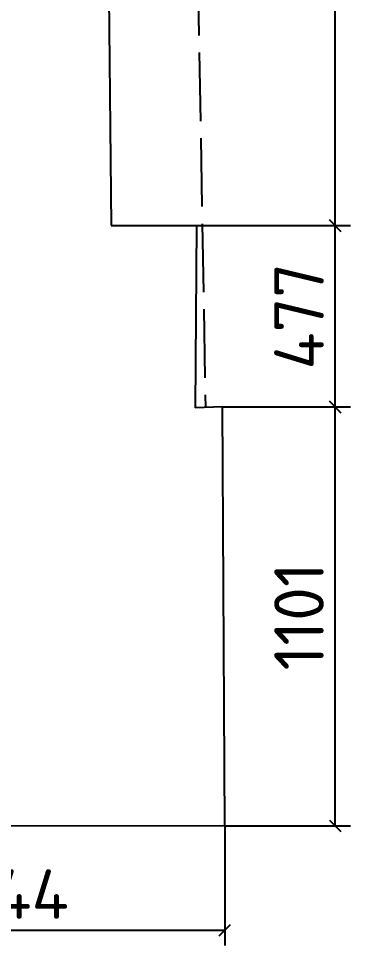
# Model space of a CAD drawing. Header units: millimetres. Extents: x 906266 to 969934, y 1624400 to 1671299.
# Drawn here: x 943906 to 944777, y 1624400 to 1626836 of the extents above; entities that cross this region are included whole.
import ezdxf

# ---------------------------------------------------------------- set-up
doc = ezdxf.new("R2010")
doc.units = ezdxf.units.MM
doc.linetypes.add('334', pattern=[5, 4, -1])
doc.linetypes.add('ACAD_ISO02W100', pattern=[15, 12, -3])
for name, color, linetype in [('Контур', 7, 'Continuous'), ('Перепад', 251, 'ACAD_ISO02W100'), ('Размеры', 224, 'Continuous')]:
    doc.layers.add(name, color=color, linetype=linetype)
doc.styles.add('ISOCPEUR', font='isocpeur.ttf')
doc.dimstyles.new('GENPLAN 1000', dxfattribs={"dimscale": 10, "dimtxt": 13, "dimasz": 3, "dimexe": 4, "dimexo": 0, "dimgap": 3, "dimtad": 1, "dimdec": 0, "dimzin": 0, "dimtxsty": 'ISOCPEUR', "dimblk1": 'OBLIQUE', "dimblk2": 'OBLIQUE', "dimsah": 1, "dimcen": -1, "dimaunit": 1, "dimadec": 3, "dimazin": 0, "dimtfac": 0.75, "dimtdec": 0, "dimtix": 1, "dimtmove": 1, "dimatfit": 3, "dimfxl": 0, "dimtvp": 0.6, "dimarcsym": 0})

# ---------------------------------------------------------------- blocks, each defined once
blk = doc.blocks.new('_Oblique')
at = {"color": 0, "linetype": 'ByBlock', "lineweight": -2}
blk.add_line((-0.5, -0.5), (0.5, 0.5), dxfattribs=at)
blk = doc.blocks.new('*D235')
at = {"layer": 'Defpoints', "color": 0, "ltscale": 0.03}
for p in [(943303.1, 1624716.2), (944447.3, 1624714.7), (944447.3, 1624440)]:
    blk.add_point(p, dxfattribs=at)
at = {"layer": 'Размеры', "color": 0, "lineweight": -2, "ltscale": 0.03}
for p, q in [((943303.1, 1624716.2), (943303.1, 1624400)), ((944447.3, 1624714.7), (944447.3, 1624400)), ((943303.1, 1624440), (944447.3, 1624440))]:
    blk.add_line(p, q, dxfattribs=at)
at = {"layer": 'Размеры', "color": 0, "lineweight": -2, "ltscale": 0.03, "xscale": 30, "yscale": 30, "zscale": 30, "rotation": 180}
blk.add_blockref('_Oblique', (943303.1, 1624440), dxfattribs=at)
at = {"layer": 'Размеры', "color": 0, "lineweight": -2, "ltscale": 0.03, "xscale": 30, "yscale": 30, "zscale": 30}
blk.add_blockref('_Oblique', (944447.3, 1624440), dxfattribs=at)
at = {"layer": 'Размеры', "color": 0, "ltscale": 0.03, "insert": (943875.2, 1624535), "char_height": 130, "attachment_point": 5, "style": 'ISOCPEUR'}
blk.add_mtext('1144', dxfattribs=at)
blk = doc.blocks.new('*D236')
at = {"layer": 'Defpoints', "color": 0, "ltscale": 0.03}
for p in [(944441.8, 1625815.3), (944737.2, 1625815.3), (944447.3, 1624714.7)]:
    blk.add_point(p, dxfattribs=at)
at = {"layer": 'Размеры', "color": 0, "lineweight": -2, "ltscale": 0.03}
for p, q in [((944441.8, 1625815.3), (944777.2, 1625815.3)), ((944737.2, 1624714.7), (944737.2, 1625815.3)), ((944447.3, 1624714.7), (944777.2, 1624714.7))]:
    blk.add_line(p, q, dxfattribs=at)
at = {"layer": 'Размеры', "color": 0, "lineweight": -2, "ltscale": 0.03, "xscale": 30, "yscale": 30, "zscale": 30}
for p, rotation in [((944737.2, 1625815.3), 90), ((944737.2, 1624714.7), 270)]:
    blk.add_blockref('_Oblique', p, dxfattribs=dict(at, rotation=rotation))
at = {"layer": 'Размеры', "color": 0, "ltscale": 0.03, "insert": (944642.2, 1625265), "char_height": 130, "attachment_point": 5, "rotation": 90, "style": 'ISOCPEUR'}
blk.add_mtext('1101', dxfattribs=at)
blk = doc.blocks.new('*D237')
at = {"layer": 'Defpoints', "color": 0, "ltscale": 0.03}
for p in [(944373.3, 1626292), (944737.2, 1626292), (944441.8, 1625815.3)]:
    blk.add_point(p, dxfattribs=at)
at = {"layer": 'Размеры', "color": 0, "lineweight": -2, "ltscale": 0.03}
for p, q in [((944373.3, 1626292), (944777.2, 1626292)), ((944737.2, 1625815.3), (944737.2, 1626292)), ((944441.8, 1625815.3), (944777.2, 1625815.3))]:
    blk.add_line(p, q, dxfattribs=at)
at = {"layer": 'Размеры', "color": 0, "lineweight": -2, "ltscale": 0.03, "xscale": 30, "yscale": 30, "zscale": 30}
for p, rotation in [((944737.2, 1626292), 90), ((944737.2, 1625815.3), 270)]:
    blk.add_blockref('_Oblique', p, dxfattribs=dict(at, rotation=rotation))
at = {"layer": 'Размеры', "color": 0, "ltscale": 0.03, "insert": (944642.2, 1626053.6), "char_height": 130, "attachment_point": 5, "rotation": 90, "style": 'ISOCPEUR'}
blk.add_mtext('477', dxfattribs=at)
blk = doc.blocks.new('*D238')
at = {"layer": 'Defpoints', "color": 0, "ltscale": 0.03}
for p in [(944304.4, 1628377.2), (944737.2, 1628377.2), (944373.3, 1626292)]:
    blk.add_point(p, dxfattribs=at)
at = {"layer": 'Размеры', "color": 0, "lineweight": -2, "ltscale": 0.03}
for p, q in [((944304.4, 1628377.2), (944777.2, 1628377.2)), ((944737.2, 1626292), (944737.2, 1628377.2)), ((944373.3, 1626292), (944777.2, 1626292))]:
    blk.add_line(p, q, dxfattribs=at)
at = {"layer": 'Размеры', "color": 0, "lineweight": -2, "ltscale": 0.03, "xscale": 30, "yscale": 30, "zscale": 30}
for p, rotation in [((944737.2, 1628377.2), 90), ((944737.2, 1626292), 270)]:
    blk.add_blockref('_Oblique', p, dxfattribs=dict(at, rotation=rotation))
at = {"layer": 'Размеры', "color": 0, "ltscale": 0.03, "insert": (944642.2, 1627334.6), "char_height": 130, "attachment_point": 5, "rotation": 90, "style": 'ISOCPEUR'}
blk.add_mtext('2085', dxfattribs=at)

msp = doc.modelspace()

# ---------------------------------------------------------------- linework, layer by layer
at = {"layer": 'Контур', "color": 252, "ltscale": 15}
for p, q in [((944128.8, 1628376.2), (944149.3, 1626292.3)), ((944149.3, 1626292.3), (944373.3, 1626292)), ((944373.3, 1626292), (944370, 1625813.3)), ((944441.8, 1625815.3), (944370, 1625813.3)), ((944447.3, 1624714.7), (944441.8, 1625815.3)), ((943303.1, 1624716.2), (944447.3, 1624714.7))]:
    msp.add_line(p, q, dxfattribs=at)
at = {"layer": 'Перепад', "linetype": '334', "ltscale": 45}
msp.add_line((944345.5, 1628771.6), (944396.5, 1625814), dxfattribs=at)

# ---------------------------------------------------------------- dimensions: what is measured, and where the dimension line sits
at = {"layer": 'Размеры', "ltscale": 0.03}
for base, p1, p2, picture, middle in [((944737.2, 1628377.2), (944373.3, 1626292), (944304.4, 1628377.2), '*D238', (944642.2, 1627334.6)), ((944737.2, 1626292), (944441.8, 1625815.3), (944373.3, 1626292), '*D237', (944642.2, 1626053.6)), ((944737.2, 1625815.3), (944447.3, 1624714.7), (944441.8, 1625815.3), '*D236', (944642.2, 1625265))]:
    dim = msp.add_linear_dim(base=base, p1=p1, p2=p2, angle=90, dimstyle='GENPLAN 1000', dxfattribs=at)
    dim.commit()
    dim.dimension.update_dxf_attribs({"geometry": picture, "text_midpoint": middle})
dim = msp.add_linear_dim(base=(944447.3, 1624440), p1=(943303.1, 1624716.2), p2=(944447.3, 1624714.7), dimstyle='GENPLAN 1000', dxfattribs=at)
dim.commit()
dim.dimension.update_dxf_attribs({"geometry": '*D235', "text_midpoint": (943875.2, 1624535)})

doc.saveas('drawing.dxf')
